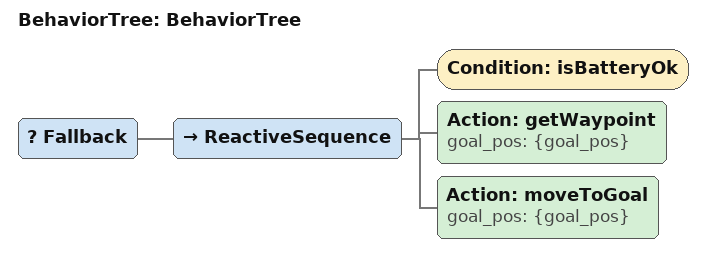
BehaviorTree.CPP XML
<?xml version="1.0"?>
<root main_tree_to_execute="BehaviorTree">
    <BehaviorTree ID="BehaviorTree">
        <Fallback>
            <ReactiveSequence>
                <Condition ID="isBatteryOk"/>
                <Action ID="getWaypoint" goal_pos="{goal_pos}"/>
                <Action ID="moveToGoal" goal_pos="{goal_pos}"/>
            </ReactiveSequence>
        </Fallback>
    </BehaviorTree>
</root>
